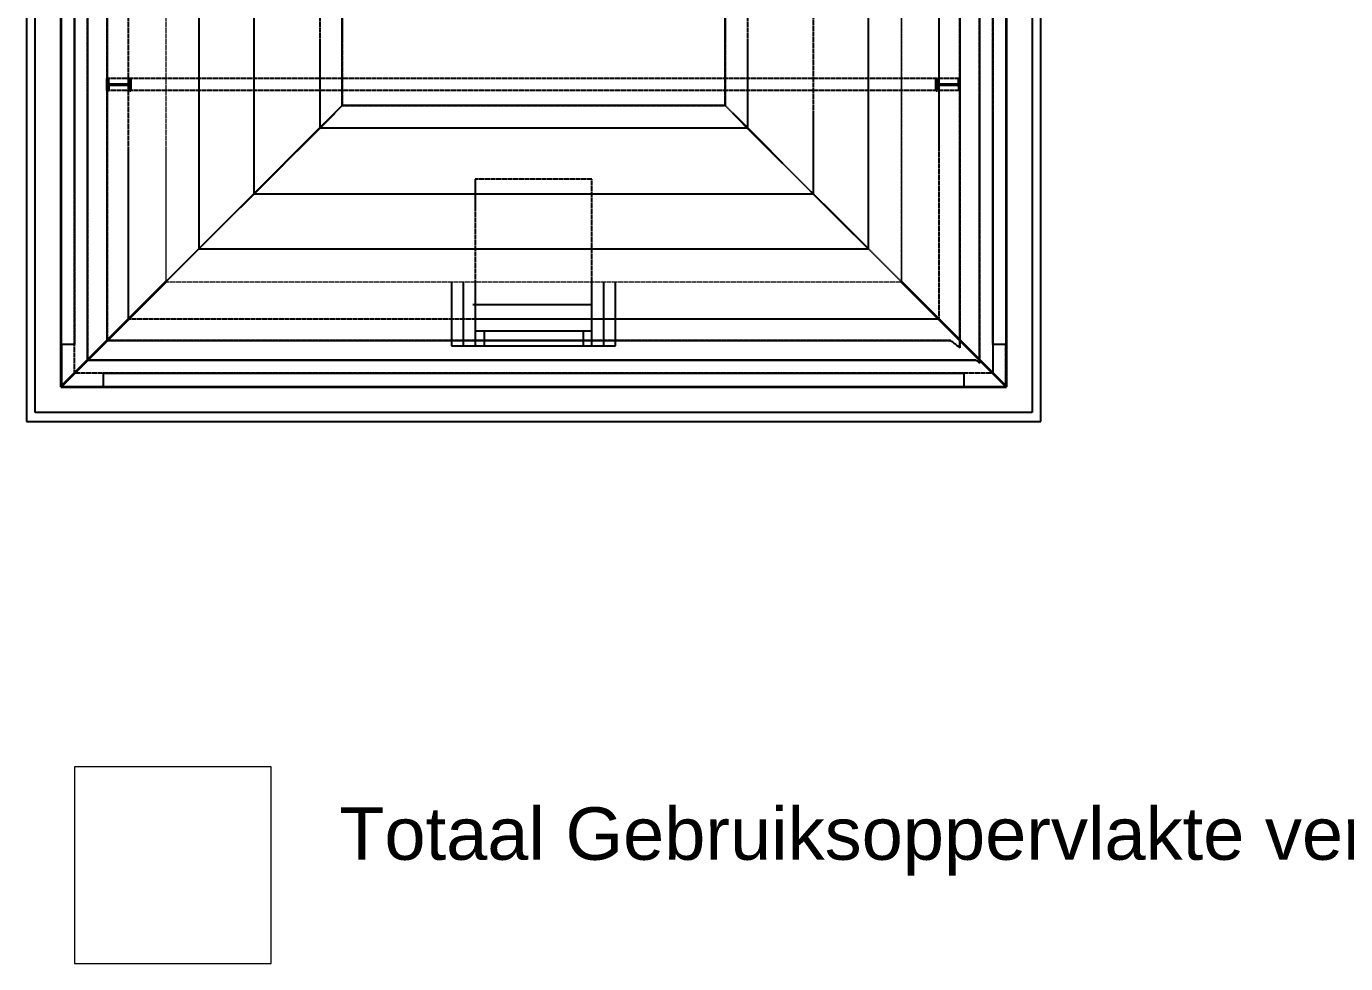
# Model space of a CAD drawing. Header units: millimetres. Extents: x 0 to 59350, y 0 to 29700.
# Drawn here: x 44818 to 47332, y 16896 to 18682 of the extents above; entities that cross this region are included whole.
import ezdxf

# ---------------------------------------------------------------- set-up
doc = ezdxf.new("R2010")
doc.units = ezdxf.units.MM
doc.linetypes.add('VERDECKT2_S2', pattern=[2.7, 2, -0.7])
doc.layers.add('Standard', color=7, linetype='Continuous', lineweight=25)
doc.styles.add('ARIAL', font='arial.ttf')

msp = doc.modelspace()

# ---------------------------------------------------------------- linework, layer by layer
at = {"layer": 'Standard', "color": 5, "linetype": 'Continuous', "lineweight": -3}
for p, q in [((44818.1, 21613), (44818.1, 17929.5)), ((46751.6, 17929.5), (46751.6, 21613)), ((44834.9, 17946.2), (44834.9, 21596.2)), ((46734.9, 21596.2), (46734.9, 17946.2)), ((44818.1, 17929.5), (46751.6, 17929.5)), ((46734.9, 17946.2), (44834.9, 17946.2))]:
    msp.add_line(p, q, dxfattribs=at)
at = {"layer": 'Standard', "color": 51, "linetype": 'Continuous', "lineweight": 18}
for p, q in [((44834.9, 21596.2), (44834.9, 17946.2)), ((46734.9, 17946.2), (46734.9, 21596.2)), ((44834.9, 17946.2), (46410.7, 17946.2)), ((46410.7, 17946.2), (46734.9, 17946.2))]:
    msp.add_line(p, q, dxfattribs=at)
at = {"layer": 'Standard', "color": 7, "linetype": 'Continuous', "lineweight": -3}
for p, q in [((44883.8, 17995.1), (44883.8, 21547.3)), ((46686, 17995.1), (46686, 21547.3)), ((45146.7, 21284.4), (45146.7, 18258.1)), ((46423, 18258.1), (46423, 21284.4)), ((45146.7, 18258.1), (46423, 18258.1)), ((45651.1, 18073.3), (45651.1, 18195.1)), ((45918.6, 18073.3), (45918.6, 18195.5)), ((45896.1, 18124.2), (45673.6, 18124.2)), ((45673.6, 18083.7), (45896.1, 18083.7))]:
    msp.add_line(p, q, dxfattribs=at)
at = {"layer": 'Standard', "color": 34, "linetype": 'Continuous', "lineweight": 18}
for p, q in [((44883.8, 21547.3), (44883.8, 17995.1)), ((46686, 17995.1), (46686, 21547.3)), ((44883.8, 17995.1), (45083.8, 18195.1)), ((45083.8, 18195.1), (44883.8, 17995.1)), ((46486, 18195.1), (46686, 17995.1)), ((46686, 17995.1), (46486, 18195.1)), ((44883.8, 17995.1), (46686, 17995.1))]:
    msp.add_line(p, q, dxfattribs=at)
at = {"layer": 'Standard', "color": 255, "linetype": 'Continuous', "lineweight": 35}
for p, q in [((44883.8, 21547.3), (44883.8, 17995.1)), ((46686, 17995.1), (46686, 21547.3)), ((44883.8, 17995.1), (45083.8, 18195.1)), ((45083.8, 18195.1), (44883.8, 17995.1)), ((46486, 18195.1), (46686, 17995.1)), ((46686, 17995.1), (46486, 18195.1)), ((44883.8, 17995.1), (46686, 17995.1))]:
    msp.add_line(p, q, dxfattribs=at)
at = {"layer": 'Standard', "color": 1, "linetype": 'VERDECKT2_S2', "lineweight": -3}
for p, q in [((44909.9, 18021.2), (44909.9, 21521.2)), ((46659.9, 21521.2), (46659.9, 18021.2)), ((44934.9, 18046.2), (44934.9, 21496.2)), ((44934.9, 21496.2), (44934.9, 18046.2)), ((46634.9, 21496.2), (46634.9, 18046.2)), ((46634.9, 18046.2), (46634.9, 21496.2)), ((44909.9, 21466.2), (44909.9, 18076.2)), ((44972.4, 18083.7), (44972.4, 21458.7)), ((44972.4, 21458.7), (44972.4, 18083.7)), ((46597.4, 21458.7), (46597.4, 18083.7)), ((46597.4, 18083.7), (46597.4, 21458.7)), ((46659.9, 18076.2), (46659.9, 21466.2)), ((46556.9, 21418.2), (46556.9, 18124.2)), ((45420, 21011.1), (45420, 18531.3)), ((45420, 18531.3), (45420, 21011.1)), ((45420, 21011.1), (45420, 18531.3)), ((45420, 18531.3), (45420, 21011.1)), ((46149.8, 18531.3), (46149.8, 21011.1)), ((46149.8, 21011.1), (46149.8, 18531.3)), ((46149.8, 18531.3), (46149.8, 21011.1)), ((46149.8, 21011.1), (46149.8, 18531.3)), ((45012.9, 18124.2), (45012.9, 20115)), ((45083.8, 18195.1), (45420, 18531.3)), ((45420, 18531.3), (45083.8, 18195.1)), ((45083.8, 18195.1), (45420, 18531.3)), ((45420, 18531.3), (45083.8, 18195.1)), ((45420, 18531.3), (46149.8, 18531.3)), ((46149.8, 18531.3), (45420, 18531.3)), ((45420, 18531.3), (46149.8, 18531.3)), ((46149.8, 18531.3), (45420, 18531.3)), ((46149.8, 18531.3), (46486, 18195.1)), ((46486, 18195.1), (46149.8, 18531.3)), ((46149.8, 18531.3), (46486, 18195.1)), ((46486, 18195.1), (46149.8, 18531.3)), ((45673.6, 18391.2), (45673.6, 18195.1)), ((45896.1, 18391.2), (45673.6, 18391.2)), ((45896.1, 18195.1), (45896.1, 18391.2)), ((45673.6, 18195.1), (45673.6, 18073.3)), ((45896.1, 18073.3), (45896.1, 18195.1)), ((45673.6, 18124.2), (45012.9, 18124.2)), ((46556.9, 18124.2), (45896.1, 18124.2)), ((45673.6, 18083.7), (44972.4, 18083.7)), ((44972.4, 18083.7), (45673.6, 18083.7)), ((46579.4, 18083.7), (45896.1, 18083.7)), ((45896.1, 18083.7), (46579.4, 18083.7)), ((46597.4, 18069.8), (46579.4, 18083.7)), ((46579.4, 18083.7), (46597.4, 18069.8)), ((46597.4, 18083.7), (46597.4, 18069.8)), ((46597.4, 18069.8), (46597.4, 18083.7)), ((44884.9, 18076.2), (44884.9, 18021.2)), ((44909.9, 18076.2), (44884.9, 18076.2)), ((45673.6, 18073.3), (45896.1, 18073.3)), ((46684.9, 18076.2), (46659.9, 18076.2)), ((46684.9, 18021.2), (46684.9, 18076.2)), ((46627.7, 18046.2), (44934.9, 18046.2)), ((44934.9, 18046.2), (46627.7, 18046.2)), ((46634.9, 18040.6), (46627.7, 18046.2)), ((46627.7, 18046.2), (46634.9, 18040.6)), ((46634.9, 18046.2), (46634.9, 18040.6)), ((46634.9, 18040.6), (46634.9, 18046.2)), ((44884.9, 18021.2), (44884.9, 17996.2)), ((46410.7, 18021.2), (44909.9, 18021.2)), ((44964.9, 17996.2), (44964.9, 18021.2)), ((44964.9, 18021.2), (46604.9, 18021.2)), ((46659.9, 18021.2), (46410.7, 18021.2)), ((46604.9, 18021.2), (46604.9, 17996.2)), ((46684.9, 17996.2), (46684.9, 18021.2)), ((44884.9, 17996.2), (44964.9, 17996.2)), ((46604.9, 17996.2), (46684.9, 17996.2))]:
    msp.add_line(p, q, dxfattribs=at)
at = {"layer": 'Standard', "color": 30, "linetype": 'VERDECKT2_S2', "lineweight": 18}
for p, q in [((45083.8, 21347.3), (45083.8, 18195.1)), ((46486, 18195.1), (46486, 21347.3)), ((45083.8, 18195.1), (46486, 18195.1))]:
    msp.add_line(p, q, dxfattribs=at)
at = {"layer": 'Standard', "color": 7, "linetype": 'VERDECKT2_S2', "lineweight": 18}
for p, q in [((45083.8, 21347.3), (45083.8, 18195.1)), ((46486, 21347.3), (46486, 18195.1))]:
    msp.add_line(p, q, dxfattribs=at)
at = {"layer": 'Standard', "color": 255, "linetype": 'VERDECKT2_S2', "lineweight": -3}
for p, q in [((45251.6, 21179.5), (45251.6, 18362.9)), ((46318.2, 18362.9), (46318.2, 21179.5)), ((45251.6, 18362.9), (46318.2, 18362.9))]:
    msp.add_line(p, q, dxfattribs=at)
at = {"layer": 'Standard', "color": 7, "linetype": 'VERDECKT2_S2', "lineweight": -3}
for p, q in [((45377.5, 21053.6), (45377.5, 18488.8)), ((46192.3, 21053.6), (46192.3, 18488.8)), ((45377.5, 18488.8), (46192.3, 18488.8))]:
    msp.add_line(p, q, dxfattribs=at)
at = {"layer": 'Standard', "color": 2, "linetype": 'Continuous', "lineweight": 35}
for p, q in [((44972.4, 18559.8), (44972.4, 18582.6)), ((44972.4, 18582.6), (44974.4, 18582.6)), ((44974.4, 18574.1), (44974.4, 18582.6)), ((45015.4, 18582.6), (45017.4, 18582.6)), ((45015.4, 18574.1), (45015.4, 18582.6)), ((45017.4, 18559.8), (45017.4, 18582.6)), ((46552.4, 18559.8), (46552.4, 18582.6)), ((46552.4, 18582.6), (46554.4, 18582.6)), ((46554.4, 18574.1), (46554.4, 18582.6)), ((46595.4, 18582.6), (46597.4, 18582.6)), ((46595.4, 18574.1), (46595.4, 18582.6)), ((46597.4, 18559.8), (46597.4, 18582.6)), ((44972.4, 18559.8), (44974.4, 18559.8)), ((44974.4, 18568.3), (44974.4, 18559.8)), ((44976.6, 18571.9), (45013.1, 18571.9)), ((44976.6, 18570.6), (45013.1, 18570.6)), ((45015.4, 18568.3), (45015.4, 18559.8)), ((45015.4, 18559.8), (45017.4, 18559.8)), ((46552.4, 18559.8), (46554.4, 18559.8)), ((46554.4, 18568.3), (46554.4, 18559.8)), ((46556.6, 18571.9), (46593.1, 18571.9)), ((46556.6, 18570.6), (46593.1, 18570.6)), ((46595.4, 18568.3), (46595.4, 18559.8)), ((46595.4, 18559.8), (46597.4, 18559.8))]:
    msp.add_line(p, q, dxfattribs=at)
at = {"layer": 'Standard', "color": 5, "linetype": 'VERDECKT2_S2', "lineweight": -3}
for p, q in [((46595.4, 18582.6), (44974.4, 18582.6)), ((46595.4, 18559.8), (44974.4, 18559.8))]:
    msp.add_line(p, q, dxfattribs=at)
at = {"layer": 'Standard', "color": 7, "linetype": 'Continuous', "lineweight": 25}
for p, q in [((45083.8, 18195.1), (44883.8, 17995.1)), ((46686, 17995.1), (46486, 18195.1))]:
    msp.add_line(p, q, dxfattribs=at)
at = {"layer": 'Standard', "color": 255, "linetype": 'Continuous', "lineweight": -3}
for p, q in [((45628.6, 18195.1), (45628.6, 18073.3)), ((45673.6, 18195.1), (45673.6, 18073.3)), ((45896.1, 18073.3), (45896.1, 18195.5)), ((45941.1, 18073.3), (45941.1, 18195.5)), ((45896.1, 18151.8), (45668.8, 18151.8)), ((45673.6, 18101.8), (45896.1, 18101.8)), ((45690.4, 18101.8), (45690.4, 18073.3)), ((45879.4, 18101.8), (45879.4, 18073.3)), ((45628.6, 18073.3), (45941.1, 18073.3))]:
    msp.add_line(p, q, dxfattribs=at)
at = {"layer": 'Standard', "color": 51, "linetype": 'Continuous', "lineweight": -3}
msp.add_line((45896.1, 18083.7), (45673.6, 18083.7), dxfattribs=at)
at = {"layer": 'Standard', "color": 7, "linetype": 'Continuous', "lineweight": 18}
for p, q in [((45284.9, 17271.2), (44909.9, 17271.2)), ((44909.9, 17271.2), (44909.9, 16896.2)), ((45284.9, 16896.2), (45284.9, 17271.2)), ((44909.9, 16896.2), (45284.9, 16896.2))]:
    msp.add_line(p, q, dxfattribs=at)
at = {"layer": 'Standard', "color": 2, "linetype": 'Continuous', "lineweight": 35}
for centre, start, end in [((44976.6, 18574.1), 180, 270), ((44976.6, 18568.3), 89.9999, 179.9999), ((45013.1, 18574.1), 269.9999, 359.9999), ((45013.1, 18568.3), 0, 90), ((46556.6, 18574.1), 180, 270), ((46556.6, 18568.3), 89.9999, 179.9999), ((46593.1, 18574.1), 269.9999, 359.9999), ((46593.1, 18568.3), 0, 90)]:
    msp.add_arc(centre, 2.25, start, end, dxfattribs=at)

# ---------------------------------------------------------------- texts
at = {"layer": 'Standard', "color": 7, "linetype": 'Continuous', "lineweight": 18, "insert": (45414.3, 17063.9), "char_height": 100, "width": 2571.953, "attachment_point": 7, "style": 'ARIAL'}
msp.add_mtext('\\W1.01;Totaal\\~Gebruiksoppervlakte\\~verdieping\\~2', dxfattribs=at)

doc.saveas('drawing.dxf')
